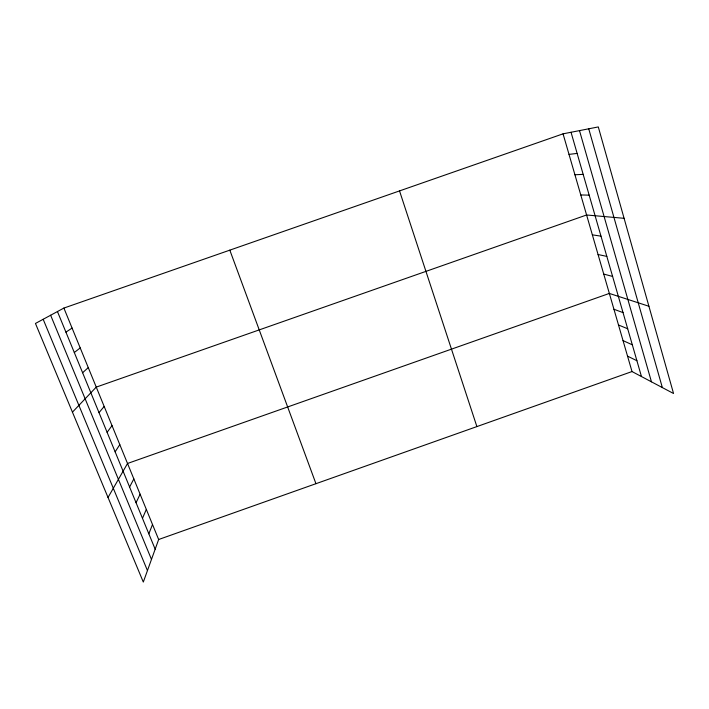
<?xml version="1.0" encoding="UTF-8"?>
<svg xmlns="http://www.w3.org/2000/svg" width="709" height="709" viewBox="0 0 709 709"><rect width="100%" height="100%" fill="white"/><g stroke="black" fill="none" stroke-linecap="round" stroke-linejoin="round"><path stroke-width="1.06" d="M63.89 308.069L158.656 539.505L143.307 582.071L35.45 323.455L63.89 308.069L563.052 133.833L598.29 126.929L673.55 393.504L632.011 371.551L563.052 133.833M148.846 533.806L152.515 524.5M142.474 518.323L146.329 509.408M136.057 502.725L140.107 494.2M129.605 487.012L133.841 478.885M108.025 497.479L127.523 463.473L609.35 293.429L648.921 306.261M115.142 451.846L119.803 444.623M107.112 432.33L112.022 425.613M99.021 412.647L104.17 406.443M72.442 412.151L96.256 387.105L586.591 214.987L624.088 218.31M82.616 372.748L88.27 367.599M74.303 352.524L80.214 347.924M65.91 332.131L72.088 328.081M158.656 539.505L632.011 371.551M569.008 154.385L577.135 153.41M574.919 174.76L583.179 174.37M580.777 194.957L589.161 195.143M592.352 234.847L600.993 236.15M598.068 254.531L606.824 256.392M603.731 274.064L612.611 276.457M613.941 309.266L623.034 312.607M618.505 324.997L627.695 328.763M623.043 340.621L632.322 344.804M627.536 356.14L636.912 360.73M43.169 319.28L147.454 570.577M50.631 315.239L151.478 559.419M57.456 311.552L155.165 549.191M229.822 250.153L315.948 483.689M399.53 190.916L476.891 426.588M571.037 132.273L641.468 376.55M579.492 130.616L651.456 381.823M588.736 128.799L662.348 387.584"/></g></svg>
